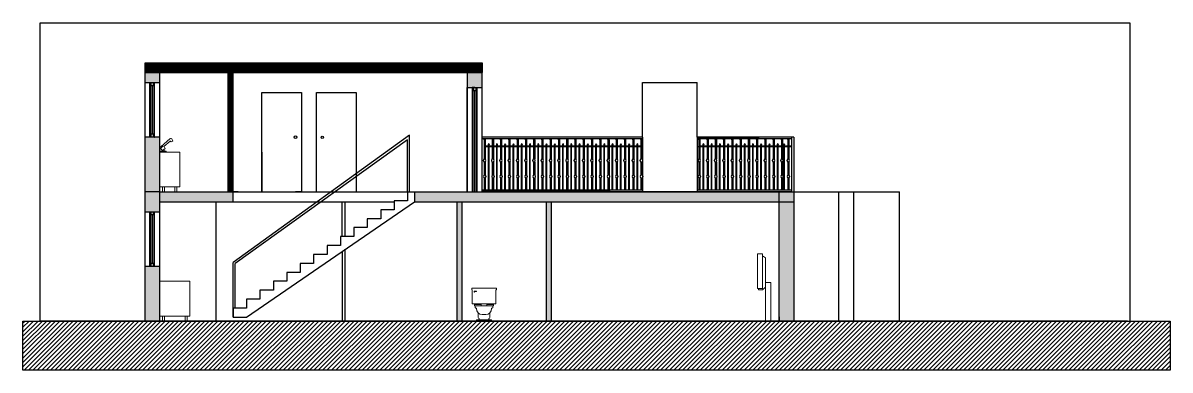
# Model space of a CAD drawing. Header units: inches. Extents: x 15 to 22798, y 21 to 21519.
# Drawn here: x 20488 to 22798, y 11218 to 11917 of the extents above; entities that cross this region are included whole.
import ezdxf

# ---------------------------------------------------------------- set-up
doc = ezdxf.new("R2010")
doc.units = ezdxf.units.IN
doc.header["$MEASUREMENT"] = 0
doc.layers.add('ARREDAMENTO', color=8, linetype='Continuous', lineweight=13)
doc.layers.add('INFISSI', color=4, linetype='Continuous')
doc.styles.add('ARCH', font='txt')

# ---------------------------------------------------------------- blocks, each defined once
blk = doc.blocks.new('15FTOI06')
for p, q in [((10.5, 28), (-10.5, 28)), ((-10.5, 28), (-10.5, 26.5)), ((-10.5, 26.5), (-10, 26.5)), ((-10, 26.5), (-10, 14.5)), ((-8.5, 25.5), (-8.5, 24.5)), ((-6.5, 25.5), (-8.5, 25.5)), ((-8.5, 24.5), (-8, 24.5)), ((-8, 24.5), (-8, 25)), ((-8, 25), (-6.5, 25)), ((-6.5, 25), (-6.5, 25.5)), ((10, 14.5), (10, 26.5)), ((10, 26.5), (10.5, 26.5)), ((10.5, 26.5), (10.5, 28)), ((-10, 14.5), (10, 14.5)), ((-8, 14), (-8, 13)), ((-2.5, 14), (-8, 14)), ((-8, 13), (8, 13)), ((-7.5, 13), (-7.5, 11.5)), ((-6.5, 11), (-7, 11)), ((-6.5, 10.5), (-6.5, 11)), ((-2.5, 14), (-2.5, 13)), ((8, 14), (2.5, 14)), ((2.5, 14), (2.5, 13)), ((6.5, 10.5), (6.5, 11)), ((7, 11), (6.5, 11)), ((7.5, 11.5), (7.5, 13)), ((8, 13), (8, 14)), ((-6.5, 0), (-6.5, 1)), ((-6.5, 1), (6.5, 1)), ((-5, 6.93), (-5, 3)), ((-4, 2), (-4, 1)), ((1.5, 5.5), (-1.5, 5.5)), ((4, 2), (4, 1)), ((5, 3), (5, 6.93)), ((6.5, 1), (6.5, 0))]:
    blk.add_line(p, q)
for centre, radius, start, end in [((-7, 11.5), 0.5, 180, 270), ((-1.5, 10.5), 5, 180, 270), ((1.5, 10.5), 5, 270, 0), ((7, 11.5), 0.5, 270, 0), ((-4, 3), 1, 180, 270), ((4, 3), 1, 270, 0)]:
    blk.add_arc(centre, radius, start, end)
at = {"style": 'ARCH', "flags": 3}
blk.add_attdef('ITEM', (-10.5, -9), '', height=6, dxfattribs=at)
blk = doc.blocks.new('7-rob-elev')
for p, q in [((19.9, 26.9), (2.3, 11.4)), ((24.7, 25.6), (26, 21.8)), ((0, 8), (0, 2)), ((0, 2), (0, 0)), ((8.4, 2), (0, 2)), ((0, 0), (12.5, 0)), ((1, 7.1), (5.7, 12.3)), ((1, 10.3), (2.3, 11.4)), ((1, 7.1), (4.9, 3.1)), ((4.9, 3.1), (10.6, 7.4)), ((5.7, 12.3), (8.3, 11.1)), ((8, 11.2), (20.4, 22)), ((8.3, 11.1), (10.2, 8.7)), ((8.4, 2), (8.3, 5.7)), ((8.4, 2), (12.5, 2)), ((10.2, 8.7), (10.6, 7.4)), ((12.5, 2), (12.5, 0)), ((22, 21.6), (22.5, 20.5)), ((22.5, 20.5), (26, 21.8))]:
    blk.add_line(p, q)
for centre, radius, start, end in [((21.9, 24.6), 3, 19.115, 131.3547), ((3, 8), 3, 131.4831, 180), ((21.1, 21.3), 1, 21.5008, 131.0519)]:
    blk.add_arc(centre, radius, start, end)
blk = doc.blocks.new('scale')
for p, q in [((20333.1, 8697.5), (19978.1, 8441.5)), ((20329.1, 8688.5), (19982.1, 8439.4)), ((20329.1, 8583.5), (20329.1, 8688.5)), ((20333.1, 8583.5), (20333.1, 8697.5)), ((20329.1, 8583.5), (20329.1, 8565.5)), ((20343.1, 8583.5), (20343.1, 8563.5)), ((20005.1, 8331.5), (20343.1, 8563.5)), ((20302.1, 8547.5), (20275.1, 8547.5)), ((20275.1, 8547.5), (20275.1, 8529.5)), ((20329.1, 8565.5), (20302.1, 8565.5)), ((20302.1, 8565.5), (20302.1, 8547.5)), ((20275.1, 8529.5), (20248.1, 8529.5)), ((20248.1, 8529.5), (20248.1, 8511.5)), ((20248.1, 8511.5), (20221.1, 8511.5)), ((20221.1, 8511.5), (20221.1, 8493.5)), ((20221.1, 8493.5), (20194.1, 8493.5)), ((20194.1, 8493.5), (20194.1, 8475.5)), ((20167.1, 8457.5), (20140.1, 8457.5)), ((20140.1, 8457.5), (20140.1, 8439.5)), ((20194.1, 8475.5), (20167.1, 8475.5)), ((20167.1, 8475.5), (20167.1, 8457.5)), ((19978.1, 8331.5), (19978.1, 8441.5)), ((19982.1, 8349.5), (19982.1, 8439.4)), ((20140.1, 8439.5), (20113.1, 8439.5)), ((20113.1, 8439.5), (20113.1, 8421.5)), ((20113.1, 8421.5), (20086.1, 8421.5)), ((20086.1, 8421.5), (20086.1, 8403.5)), ((20059.1, 8385.5), (20032.1, 8385.5)), ((20032.1, 8385.5), (20032.1, 8367.5)), ((20086.1, 8403.5), (20059.1, 8403.5)), ((20059.1, 8403.5), (20059.1, 8385.5)), ((20032.1, 8367.5), (20005.1, 8367.5)), ((20005.1, 8367.5), (20005.1, 8349.5)), ((20005.1, 8349.5), (19978.1, 8349.5)), ((19978.1, 8349.5), (19978.1, 8331.5)), ((19978.1, 8331.5), (20005.1, 8331.5))]:
    blk.add_line(p, q)

msp = doc.modelspace()

# ---------------------------------------------------------------- hatches: boundary and pattern name
h = msp.add_hatch()
h.set_pattern_fill('ANSI31', color=0)
h.set_pattern_definition([(45, (916.90995, 2993.4354), (-0.08838834765, 0.08838834765), [])])
h.paths.add_polyline_path([(21413, 11836.9), (20734.2, 11836.9), (20734.2, 11816.9), (21413, 11816.9)])
h.paths.add_polyline_path([(20911.7, 11816.9), (20901.7, 11816.9), (20901.7, 11576.9), (20911.7, 11576.9)])
h = msp.add_hatch(color=0)
h.dxf.hatch_style = 1
h.paths.add_polyline_path([(21413, 11816.9), (21383, 11816.9), (21383, 11786.9), (21413, 11786.9)])
h.paths.add_polyline_path([(20764.2, 11686.9), (20734.2, 11686.9), (20734.2, 11576.9), (20764.2, 11576.9), (20764.2, 11586.9)])
h.paths.add_polyline_path([(20764.2, 11816.9), (20734.2, 11816.9), (20734.2, 11796.9), (20764.2, 11796.9)])
h.paths.add_polyline_path([(20764.2, 11576.9), (20734.2, 11576.9), (20734.2, 11536.9), (20764.2, 11536.9)])
h.paths.add_polyline_path([(20764.2, 11426.9), (20734.2, 11426.9), (20734.2, 11316.9), (20764.2, 11316.9)])
h = msp.add_hatch(color=0)
h.dxf.hatch_style = 1
h.paths.add_polyline_path([(20911.7, 11576.9), (20901.7, 11576.9), (20895, 11576.9), (20764.2, 11576.9), (20764.2, 11556.9), (20911.7, 11556.9)])
h.paths.add_polyline_path([(22010.8, 11576.9), (21276.7, 11576.9), (21276.7, 11556.9), (22010.8, 11556.9)])
h.paths.add_polyline_path([(21372.5, 11556.9), (21362.6, 11556.9), (21362.6, 11316.9), (21372.5, 11316.9)])
h.paths.add_polyline_path([(21552.7, 11556.9), (21542.8, 11556.9), (21542.8, 11316.9), (21552.7, 11316.9)])
h.paths.add_polyline_path([(22040.8, 11576.9), (22010.8, 11576.9), (22010.8, 11556.9), (22040.8, 11556.9)])
h.paths.add_polyline_path([(22040.8, 11556.9), (22010.8, 11556.9), (22010.8, 11316.9), (22040.8, 11316.9)])
h = msp.add_hatch()
h.set_pattern_fill('ANSI31', color=0, scale=50)
h.set_pattern_definition([(45, (916.91, 2993.4354), (-4.4194174, 4.4194174), [])])
h.paths.add_polyline_path([(22798.2, 11316.9), (20488.4, 11316.9), (20488.4, 11218.2), (22798.2, 11218.2)])

# ---------------------------------------------------------------- linework, layer by layer
for p, q in [((20523.3, 11316.9), (20523.3, 11916.9)), ((20523.3, 11916.9), (22717.4, 11916.9)), ((22717.4, 11916.9), (22717.4, 11316.9)), ((20734.2, 11816.9), (20734.2, 11836.9)), ((20734.2, 11836.9), (21413, 11836.9)), ((21413, 11836.9), (21413, 11816.9)), ((20734.2, 11316.9), (20734.2, 11816.9)), ((20734.2, 11576.9), (20734.2, 11816.9)), ((20734.2, 11816.9), (21413, 11816.9)), ((20764.2, 11316.9), (20764.2, 11816.9)), ((20901.7, 11576.9), (20901.7, 11816.9)), ((20911.7, 11576.9), (20911.7, 11816.9)), ((21383, 11816.9), (21383, 11576.9)), ((21413, 11577.1), (21413, 11816.9)), ((20734.2, 11686.9), (20734.2, 11796.9)), ((20734.2, 11796.9), (20764.2, 11796.9)), ((21383, 11576.9), (21383, 11786.9)), ((21383, 11786.9), (21413, 11786.9)), ((21398, 11786.9), (21393, 11786.9)), ((21736, 11687.1), (21736, 11797.1)), ((21736, 11797.1), (21845.8, 11797.1)), ((21845.8, 11687.1), (21845.8, 11797.1)), ((20764.2, 11686.9), (20734.2, 11686.9)), ((20764.2, 11576.9), (20764.2, 11686.9)), ((21413, 11577.1), (21413, 11687.1)), ((21736, 11687.1), (21413, 11687.1)), ((21736.3, 11683.5), (21413, 11683.5)), ((21416.9, 11681.7), (21416.9, 11643.1)), ((21419.1, 11681.7), (21419.1, 11643.1)), ((21433.5, 11669), (21419.1, 11669)), ((21433.5, 11667.2), (21419.1, 11667.2)), ((21425.7, 11670.1), (21425.7, 11670.9)), ((21425.7, 11580.3), (21425.7, 11667.2)), ((21426.9, 11670.1), (21426.9, 11670.9)), ((21426.9, 11580.3), (21426.9, 11667.2)), ((21433.5, 11681.7), (21433.5, 11643.1)), ((21435.7, 11681.7), (21435.7, 11643.1)), ((21450.2, 11669), (21435.7, 11669)), ((21450.2, 11667.2), (21435.7, 11667.2)), ((21442.3, 11670.1), (21442.3, 11670.9)), ((21442.3, 11580.3), (21442.3, 11667.2)), ((21443.5, 11670.1), (21443.5, 11670.9)), ((21443.5, 11580.3), (21443.5, 11667.2)), ((21450.2, 11681.7), (21450.2, 11643.1)), ((21452.3, 11681.7), (21452.3, 11643.1)), ((21466.8, 11669), (21452.3, 11669)), ((21466.8, 11667.2), (21452.3, 11667.2)), ((21459, 11670.1), (21459, 11670.9)), ((21459, 11580.3), (21459, 11667.2)), ((21460.1, 11670.1), (21460.1, 11670.9)), ((21460.1, 11580.3), (21460.1, 11667.2)), ((21466.8, 11681.7), (21466.8, 11643.1)), ((21468.9, 11681.7), (21468.9, 11643.1)), ((21483.4, 11669), (21468.9, 11669)), ((21483.4, 11667.2), (21468.9, 11667.2)), ((21475.6, 11670.1), (21475.6, 11670.9)), ((21475.6, 11580.3), (21475.6, 11667.2)), ((21476.8, 11670.1), (21476.8, 11670.9)), ((21476.8, 11580.3), (21476.8, 11667.2)), ((21483.4, 11681.7), (21483.4, 11643.1)), ((21485.6, 11681.7), (21485.6, 11643.1)), ((21500, 11669), (21485.6, 11669)), ((21500, 11667.2), (21485.6, 11667.2)), ((21492.2, 11670.1), (21492.2, 11670.9)), ((21492.2, 11580.3), (21492.2, 11667.2)), ((21493.4, 11670.1), (21493.4, 11670.9)), ((21493.4, 11580.3), (21493.4, 11667.2)), ((21500, 11681.7), (21500, 11643.1)), ((21502.2, 11681.7), (21502.2, 11643.1)), ((21516.7, 11669), (21502.2, 11669)), ((21516.7, 11667.2), (21502.2, 11667.2)), ((21508.8, 11670.1), (21508.8, 11670.9)), ((21508.8, 11580.3), (21508.8, 11667.2)), ((21510, 11670.1), (21510, 11670.9)), ((21510, 11580.3), (21510, 11667.2)), ((21516.7, 11681.7), (21516.7, 11643.1)), ((21518.8, 11681.7), (21518.8, 11643.1)), ((21533.3, 11669), (21518.8, 11669)), ((21533.3, 11667.2), (21518.8, 11667.2)), ((21525.5, 11670.1), (21525.5, 11670.9)), ((21525.5, 11580.3), (21525.5, 11667.2)), ((21526.6, 11670.1), (21526.6, 11670.9)), ((21526.6, 11580.3), (21526.6, 11667.2)), ((21533.3, 11681.7), (21533.3, 11643.1)), ((21535.4, 11681.7), (21535.4, 11643.1)), ((21549.9, 11669), (21535.4, 11669)), ((21549.9, 11667.2), (21535.4, 11667.2)), ((21542.1, 11670.1), (21542.1, 11670.9)), ((21542.1, 11580.3), (21542.1, 11667.2)), ((21543.3, 11670.1), (21543.3, 11670.9)), ((21543.3, 11580.3), (21543.3, 11667.2)), ((21549.9, 11681.7), (21549.9, 11643.1)), ((21552.1, 11681.7), (21552.1, 11643.1)), ((21566.5, 11669), (21552.1, 11669)), ((21566.5, 11667.2), (21552.1, 11667.2)), ((21558.7, 11670.1), (21558.7, 11670.9)), ((21558.7, 11580.3), (21558.7, 11667.2)), ((21559.9, 11670.1), (21559.9, 11670.9)), ((21559.9, 11580.3), (21559.9, 11667.2)), ((21566.5, 11681.7), (21566.5, 11643.1)), ((21568.7, 11681.7), (21568.7, 11643.1)), ((21583.2, 11669), (21568.7, 11669)), ((21583.2, 11667.2), (21568.7, 11667.2)), ((21575.3, 11670.1), (21575.3, 11670.9)), ((21575.3, 11580.3), (21575.3, 11667.2)), ((21576.5, 11670.1), (21576.5, 11670.9)), ((21576.5, 11580.3), (21576.5, 11667.2)), ((21583.2, 11681.7), (21583.2, 11643.1)), ((21585.3, 11681.7), (21585.3, 11643.1)), ((21599.8, 11669), (21585.3, 11669)), ((21599.8, 11667.2), (21585.3, 11667.2)), ((21592, 11670.1), (21592, 11670.9)), ((21592, 11580.3), (21592, 11667.2)), ((21593.2, 11670.1), (21593.2, 11670.9)), ((21593.2, 11580.3), (21593.2, 11667.2)), ((21599.8, 11681.7), (21599.8, 11643.1)), ((21602, 11681.7), (21602, 11643.1)), ((21616.4, 11669), (21602, 11669)), ((21616.4, 11667.2), (21602, 11667.2)), ((21608.6, 11670.1), (21608.6, 11670.9)), ((21608.6, 11580.3), (21608.6, 11667.2)), ((21609.8, 11670.1), (21609.8, 11670.9)), ((21609.8, 11580.3), (21609.8, 11667.2)), ((21616.4, 11681.7), (21616.4, 11643.1)), ((21618.6, 11681.7), (21618.6, 11643.1)), ((21633.1, 11669), (21618.6, 11669)), ((21633.1, 11667.2), (21618.6, 11667.2)), ((21625.2, 11670.1), (21625.2, 11670.9)), ((21625.2, 11580.3), (21625.2, 11667.2)), ((21626.4, 11670.1), (21626.4, 11670.9)), ((21626.4, 11580.3), (21626.4, 11667.2)), ((21633.1, 11681.7), (21633.1, 11643.1)), ((21633.1, 11681.7), (21633.1, 11643.1)), ((21635.2, 11681.7), (21635.2, 11643.1)), ((21635.2, 11681.7), (21635.2, 11643.1)), ((21649.7, 11669), (21635.2, 11669)), ((21649.7, 11667.2), (21635.2, 11667.2)), ((21641.9, 11670.1), (21641.9, 11670.9)), ((21641.9, 11580.3), (21641.9, 11667.2)), ((21643, 11670.1), (21643, 11670.9)), ((21643, 11580.3), (21643, 11667.2)), ((21649.7, 11681.7), (21649.7, 11643.1)), ((21651.8, 11681.7), (21651.8, 11643.1)), ((21666.3, 11669), (21651.8, 11669)), ((21666.3, 11667.2), (21651.8, 11667.2)), ((21658.5, 11670.1), (21658.5, 11670.9)), ((21658.5, 11580.3), (21658.5, 11667.2)), ((21659.7, 11670.1), (21659.7, 11670.9)), ((21659.7, 11580.3), (21659.7, 11667.2)), ((21666.3, 11681.7), (21666.3, 11643.1)), ((21668.5, 11681.7), (21668.5, 11643.1)), ((21682.9, 11669), (21668.5, 11669)), ((21682.9, 11667.2), (21668.5, 11667.2)), ((21675.1, 11670.1), (21675.1, 11670.9)), ((21675.1, 11580.3), (21675.1, 11667.2)), ((21676.3, 11670.1), (21676.3, 11670.9)), ((21676.3, 11580.3), (21676.3, 11667.2)), ((21682.9, 11681.7), (21682.9, 11643.1)), ((21685.1, 11681.7), (21685.1, 11643.1)), ((21699.6, 11669), (21685.1, 11669)), ((21699.6, 11667.2), (21685.1, 11667.2)), ((21691.7, 11670.1), (21691.7, 11670.9)), ((21691.7, 11580.3), (21691.7, 11667.2)), ((21692.9, 11670.1), (21692.9, 11670.9)), ((21692.9, 11580.3), (21692.9, 11667.2)), ((21699.6, 11681.7), (21699.6, 11643.1)), ((21701.7, 11681.7), (21701.7, 11643.1)), ((21716.2, 11669), (21701.7, 11669)), ((21716.2, 11667.2), (21701.7, 11667.2)), ((21708.4, 11670.1), (21708.4, 11670.9)), ((21708.4, 11580.3), (21708.4, 11667.2)), ((21709.6, 11670.1), (21709.6, 11670.9)), ((21709.6, 11580.3), (21709.6, 11667.2)), ((21716.2, 11681.7), (21716.2, 11643.1)), ((21718.4, 11681.7), (21718.4, 11643.1)), ((21732.8, 11669), (21718.4, 11669)), ((21732.8, 11667.2), (21718.4, 11667.2)), ((21725, 11670.1), (21725, 11670.9)), ((21725, 11580.3), (21725, 11667.2)), ((21726.2, 11670.1), (21726.2, 11670.9)), ((21726.2, 11580.3), (21726.2, 11667.2)), ((21732.8, 11681.7), (21732.8, 11643.1)), ((21735, 11681.7), (21735, 11643.1)), ((21736, 11669), (21735, 11669)), ((21736, 11667.2), (21735, 11667.2)), ((21736, 11687.1), (21736, 11576.9)), ((21845.8, 11687.1), (21845.8, 11576.9)), ((22035.7, 11687.1), (21845.8, 11687.1)), ((21845.8, 11687.1), (21970.8, 11687.1)), ((22035.7, 11683.5), (21845.8, 11683.5)), ((21849.2, 11667.2), (21845.8, 11667.2)), ((21849.2, 11681.7), (21849.2, 11643.1)), ((21851.4, 11681.7), (21851.4, 11643.1)), ((21865.9, 11669), (21851.4, 11669)), ((21865.9, 11667.2), (21851.4, 11667.2)), ((21858, 11670.1), (21858, 11670.9)), ((21858, 11580.3), (21858, 11667.2)), ((21859.2, 11670.1), (21859.2, 11670.9)), ((21859.2, 11580.3), (21859.2, 11667.2)), ((21865.9, 11681.7), (21865.9, 11643.1)), ((21868, 11681.7), (21868, 11643.1)), ((21882.5, 11669), (21868, 11669)), ((21882.5, 11667.2), (21868, 11667.2)), ((21874.7, 11670.1), (21874.7, 11670.9)), ((21874.7, 11580.3), (21874.7, 11667.2)), ((21875.8, 11670.1), (21875.8, 11670.9)), ((21875.8, 11580.3), (21875.8, 11667.2)), ((21882.5, 11681.7), (21882.5, 11643.1)), ((21882.5, 11681.7), (21882.5, 11643.1)), ((21884.6, 11681.7), (21884.6, 11643.1)), ((21884.6, 11681.7), (21884.6, 11643.1)), ((21899.1, 11669), (21884.6, 11669)), ((21899.1, 11667.2), (21884.6, 11667.2)), ((21891.3, 11670.1), (21891.3, 11670.9)), ((21891.3, 11580.3), (21891.3, 11667.2)), ((21892.5, 11670.1), (21892.5, 11670.9)), ((21892.5, 11580.3), (21892.5, 11667.2)), ((21899.1, 11681.7), (21899.1, 11643.1)), ((21901.3, 11681.7), (21901.3, 11643.1)), ((21915.7, 11669), (21901.3, 11669)), ((21915.7, 11667.2), (21901.3, 11667.2)), ((21907.9, 11670.1), (21907.9, 11670.9)), ((21907.9, 11580.3), (21907.9, 11667.2)), ((21909.1, 11670.1), (21909.1, 11670.9)), ((21909.1, 11580.3), (21909.1, 11667.2)), ((21915.7, 11681.7), (21915.7, 11643.1)), ((21917.9, 11681.7), (21917.9, 11643.1)), ((21932.4, 11669), (21917.9, 11669)), ((21932.4, 11667.2), (21917.9, 11667.2)), ((21924.5, 11670.1), (21924.5, 11670.9)), ((21924.5, 11580.3), (21924.5, 11667.2)), ((21925.7, 11670.1), (21925.7, 11670.9)), ((21925.7, 11580.3), (21925.7, 11667.2)), ((21932.4, 11681.7), (21932.4, 11643.1)), ((21934.5, 11681.7), (21934.5, 11643.1)), ((21949, 11669), (21934.5, 11669)), ((21949, 11667.2), (21934.5, 11667.2)), ((21941.2, 11670.1), (21941.2, 11670.9)), ((21941.2, 11580.3), (21941.2, 11667.2)), ((21942.4, 11670.1), (21942.4, 11670.9)), ((21942.4, 11580.3), (21942.4, 11667.2)), ((21949, 11681.7), (21949, 11643.1)), ((21949, 11681.7), (21949, 11643.1)), ((21951.2, 11681.7), (21951.2, 11643.1)), ((21951.2, 11681.7), (21951.2, 11643.1)), ((21965.6, 11669), (21951.2, 11669)), ((21965.6, 11669), (21951.2, 11669)), ((21965.6, 11667.2), (21951.2, 11667.2)), ((21965.6, 11667.2), (21951.2, 11667.2)), ((21957.8, 11670.1), (21957.8, 11670.9)), ((21957.8, 11670.1), (21957.8, 11670.9)), ((21957.8, 11580.3), (21957.8, 11667.2)), ((21957.8, 11580.3), (21957.8, 11667.2)), ((21959, 11670.1), (21959, 11670.9)), ((21959, 11670.1), (21959, 11670.9)), ((21959, 11580.3), (21959, 11667.2)), ((21959, 11580.3), (21959, 11667.2)), ((21965.6, 11681.7), (21965.6, 11643.1)), ((21965.6, 11681.7), (21965.6, 11643.1)), ((21967.8, 11681.7), (21967.8, 11643.1)), ((21967.8, 11681.7), (21967.8, 11643.1)), ((21970.8, 11669), (21967.8, 11669)), ((21982.3, 11669), (21967.8, 11669)), ((21970.8, 11667.2), (21967.8, 11667.2)), ((21982.3, 11667.2), (21967.8, 11667.2)), ((21974.4, 11670.1), (21974.4, 11670.9)), ((21974.4, 11580.3), (21974.4, 11667.2)), ((21975.6, 11670.1), (21975.6, 11670.9)), ((21975.6, 11580.3), (21975.6, 11667.2)), ((21982.3, 11681.7), (21982.3, 11643.1)), ((21984.4, 11681.7), (21984.4, 11643.1)), ((21998.9, 11669), (21984.4, 11669)), ((21998.9, 11667.2), (21984.4, 11667.2)), ((21991.1, 11670.1), (21991.1, 11670.9)), ((21991.1, 11580.3), (21991.1, 11667.2)), ((21992.2, 11670.1), (21992.2, 11670.9)), ((21992.2, 11580.3), (21992.2, 11667.2)), ((21998.9, 11681.7), (21998.9, 11643.1)), ((22001, 11681.7), (22001, 11643.1)), ((22015.5, 11669), (22001, 11669)), ((22015.5, 11667.2), (22001, 11667.2)), ((22007.7, 11670.1), (22007.7, 11670.9)), ((22007.7, 11580.3), (22007.7, 11667.2)), ((22008.9, 11670.1), (22008.9, 11670.9)), ((22008.9, 11580.3), (22008.9, 11667.2)), ((22015.5, 11681.7), (22015.5, 11643.1)), ((22017.7, 11681.7), (22017.7, 11643.1)), ((22028.5, 11669), (22017.7, 11669)), ((22028.5, 11667.2), (22017.7, 11667.2)), ((22020.7, 11670.1), (22020.7, 11670.9)), ((22020.7, 11580.3), (22020.7, 11667.2)), ((22021.9, 11670.1), (22021.9, 11670.9)), ((22021.9, 11580.3), (22021.9, 11667.2)), ((22028.5, 11681.7), (22028.5, 11643.1)), ((22030.7, 11681.7), (22030.7, 11643.1)), ((22035.7, 11669), (22030.7, 11669)), ((22035.7, 11667.2), (22030.7, 11667.2)), ((22040.8, 11687.1), (22035.7, 11687.1)), ((22035.7, 11687.1), (22035.7, 11576.9)), ((22040.8, 11687.1), (22040.8, 11576.9)), ((21415.6, 11639.9), (21416.9, 11643.1)), ((21420.4, 11639.9), (21419.1, 11643.1)), ((21432.2, 11639.9), (21433.5, 11643.1)), ((21437, 11639.9), (21435.7, 11643.1)), ((21448.8, 11639.9), (21450.2, 11643.1)), ((21453.6, 11639.9), (21452.3, 11643.1)), ((21465.5, 11639.9), (21466.8, 11643.1)), ((21470.2, 11639.9), (21468.9, 11643.1)), ((21482.1, 11639.9), (21483.4, 11643.1)), ((21486.9, 11639.9), (21485.6, 11643.1)), ((21498.7, 11639.9), (21500, 11643.1)), ((21503.5, 11639.9), (21502.2, 11643.1)), ((21515.4, 11639.9), (21516.7, 11643.1)), ((21520.1, 11639.9), (21518.8, 11643.1)), ((21532, 11639.9), (21533.3, 11643.1)), ((21536.8, 11639.9), (21535.4, 11643.1)), ((21548.6, 11639.9), (21549.9, 11643.1)), ((21553.4, 11639.9), (21552.1, 11643.1)), ((21565.2, 11639.9), (21566.5, 11643.1)), ((21570, 11639.9), (21568.7, 11643.1)), ((21581.9, 11639.9), (21583.2, 11643.1)), ((21586.6, 11639.9), (21585.3, 11643.1)), ((21598.5, 11639.9), (21599.8, 11643.1)), ((21603.3, 11639.9), (21602, 11643.1)), ((21615.1, 11639.9), (21616.4, 11643.1)), ((21619.9, 11639.9), (21618.6, 11643.1)), ((21631.8, 11639.9), (21633.1, 11643.1)), ((21631.8, 11639.9), (21633.1, 11643.1)), ((21636.5, 11639.9), (21635.2, 11643.1)), ((21636.5, 11639.9), (21635.2, 11643.1)), ((21648.4, 11639.9), (21649.7, 11643.1)), ((21653.1, 11639.9), (21651.8, 11643.1)), ((21665, 11639.9), (21666.3, 11643.1)), ((21669.8, 11639.9), (21668.5, 11643.1)), ((21681.6, 11639.9), (21682.9, 11643.1)), ((21686.4, 11639.9), (21685.1, 11643.1)), ((21698.3, 11639.9), (21699.6, 11643.1)), ((21703, 11639.9), (21701.7, 11643.1)), ((21714.9, 11639.9), (21716.2, 11643.1)), ((21719.7, 11639.9), (21718.4, 11643.1)), ((21731.5, 11639.9), (21732.8, 11643.1)), ((21736.3, 11639.9), (21735, 11643.1)), ((21847.9, 11639.9), (21849.2, 11643.1)), ((21852.7, 11639.9), (21851.4, 11643.1)), ((21864.6, 11639.9), (21865.9, 11643.1)), ((21869.3, 11639.9), (21868, 11643.1)), ((21881.2, 11639.9), (21882.5, 11643.1)), ((21881.2, 11639.9), (21882.5, 11643.1)), ((21885.9, 11639.9), (21884.6, 11643.1)), ((21885.9, 11639.9), (21884.6, 11643.1)), ((21897.8, 11639.9), (21899.1, 11643.1)), ((21902.6, 11639.9), (21901.3, 11643.1)), ((21914.4, 11639.9), (21915.7, 11643.1)), ((21919.2, 11639.9), (21917.9, 11643.1)), ((21931.1, 11639.9), (21932.4, 11643.1)), ((21935.8, 11639.9), (21934.5, 11643.1)), ((21947.7, 11639.9), (21949, 11643.1)), ((21947.7, 11639.9), (21949, 11643.1)), ((21952.5, 11639.9), (21951.2, 11643.1)), ((21952.5, 11639.9), (21951.2, 11643.1)), ((21964.3, 11639.9), (21965.6, 11643.1)), ((21964.3, 11639.9), (21965.6, 11643.1)), ((21969.1, 11639.9), (21967.8, 11643.1)), ((21969.1, 11639.9), (21967.8, 11643.1)), ((21981, 11639.9), (21982.3, 11643.1)), ((21985.7, 11639.9), (21984.4, 11643.1)), ((21997.6, 11639.9), (21998.9, 11643.1)), ((22002.3, 11639.9), (22001, 11643.1)), ((22014.2, 11639.9), (22015.5, 11643.1)), ((22019, 11639.9), (22017.7, 11643.1)), ((22027.2, 11639.9), (22028.5, 11643.1)), ((22032, 11639.9), (22030.7, 11643.1)), ((21416.9, 11636.4), (21415.6, 11639.9)), ((21416.9, 11636.4), (21416.9, 11611)), ((21419.1, 11636.4), (21420.4, 11639.9)), ((21419.1, 11636.4), (21419.1, 11611)), ((21433.5, 11636.4), (21432.2, 11639.9)), ((21433.5, 11636.4), (21433.5, 11611)), ((21435.7, 11636.4), (21437, 11639.9)), ((21435.7, 11636.4), (21435.7, 11611)), ((21450.2, 11636.4), (21448.8, 11639.9)), ((21450.2, 11636.4), (21450.2, 11611)), ((21452.3, 11636.4), (21453.6, 11639.9)), ((21452.3, 11636.4), (21452.3, 11611)), ((21466.8, 11636.4), (21465.5, 11639.9)), ((21466.8, 11636.4), (21466.8, 11611)), ((21468.9, 11636.4), (21470.2, 11639.9)), ((21468.9, 11636.4), (21468.9, 11611)), ((21483.4, 11636.4), (21482.1, 11639.9)), ((21483.4, 11636.4), (21483.4, 11611)), ((21485.6, 11636.4), (21486.9, 11639.9)), ((21485.6, 11636.4), (21485.6, 11611)), ((21500, 11636.4), (21498.7, 11639.9)), ((21500, 11636.4), (21500, 11611)), ((21502.2, 11636.4), (21503.5, 11639.9)), ((21502.2, 11636.4), (21502.2, 11611)), ((21516.7, 11636.4), (21515.4, 11639.9)), ((21516.7, 11636.4), (21516.7, 11611)), ((21518.8, 11636.4), (21520.1, 11639.9)), ((21518.8, 11636.4), (21518.8, 11611)), ((21533.3, 11636.4), (21532, 11639.9)), ((21533.3, 11636.4), (21533.3, 11611)), ((21535.4, 11636.4), (21536.8, 11639.9)), ((21535.4, 11636.4), (21535.4, 11611)), ((21549.9, 11636.4), (21548.6, 11639.9)), ((21549.9, 11636.4), (21549.9, 11611)), ((21552.1, 11636.4), (21553.4, 11639.9)), ((21552.1, 11636.4), (21552.1, 11611)), ((21566.5, 11636.4), (21565.2, 11639.9)), ((21566.5, 11636.4), (21566.5, 11611)), ((21568.7, 11636.4), (21570, 11639.9)), ((21568.7, 11636.4), (21568.7, 11611)), ((21583.2, 11636.4), (21581.9, 11639.9)), ((21583.2, 11636.4), (21583.2, 11611)), ((21585.3, 11636.4), (21586.6, 11639.9)), ((21585.3, 11636.4), (21585.3, 11611)), ((21599.8, 11636.4), (21598.5, 11639.9)), ((21599.8, 11636.4), (21599.8, 11611)), ((21602, 11636.4), (21603.3, 11639.9)), ((21602, 11636.4), (21602, 11611)), ((21616.4, 11636.4), (21615.1, 11639.9)), ((21616.4, 11636.4), (21616.4, 11611)), ((21618.6, 11636.4), (21619.9, 11639.9)), ((21618.6, 11636.4), (21618.6, 11611)), ((21633.1, 11636.4), (21631.8, 11639.9)), ((21633.1, 11636.4), (21631.8, 11639.9)), ((21633.1, 11636.4), (21633.1, 11611)), ((21633.1, 11636.4), (21633.1, 11611)), ((21635.2, 11636.4), (21636.5, 11639.9)), ((21635.2, 11636.4), (21636.5, 11639.9)), ((21635.2, 11636.4), (21635.2, 11611)), ((21635.2, 11636.4), (21635.2, 11611)), ((21649.7, 11636.4), (21648.4, 11639.9)), ((21649.7, 11636.4), (21649.7, 11611)), ((21651.8, 11636.4), (21653.1, 11639.9)), ((21651.8, 11636.4), (21651.8, 11611)), ((21666.3, 11636.4), (21665, 11639.9)), ((21666.3, 11636.4), (21666.3, 11611)), ((21668.5, 11636.4), (21669.8, 11639.9)), ((21668.5, 11636.4), (21668.5, 11611)), ((21682.9, 11636.4), (21681.6, 11639.9)), ((21682.9, 11636.4), (21682.9, 11611)), ((21685.1, 11636.4), (21686.4, 11639.9)), ((21685.1, 11636.4), (21685.1, 11611)), ((21699.6, 11636.4), (21698.3, 11639.9)), ((21699.6, 11636.4), (21699.6, 11611)), ((21701.7, 11636.4), (21703, 11639.9)), ((21701.7, 11636.4), (21701.7, 11611)), ((21716.2, 11636.4), (21714.9, 11639.9)), ((21716.2, 11636.4), (21716.2, 11611)), ((21718.4, 11636.4), (21719.7, 11639.9)), ((21718.4, 11636.4), (21718.4, 11611)), ((21732.8, 11636.4), (21731.5, 11639.9)), ((21732.8, 11636.4), (21732.8, 11611)), ((21735, 11636.4), (21736.3, 11639.9)), ((21735, 11636.4), (21735, 11611)), ((21849.2, 11636.4), (21847.9, 11639.9)), ((21849.2, 11636.4), (21849.2, 11611)), ((21851.4, 11636.4), (21852.7, 11639.9)), ((21851.4, 11636.4), (21851.4, 11611)), ((21865.9, 11636.4), (21864.6, 11639.9)), ((21865.9, 11636.4), (21865.9, 11611)), ((21868, 11636.4), (21869.3, 11639.9)), ((21868, 11636.4), (21868, 11611)), ((21882.5, 11636.4), (21881.2, 11639.9)), ((21882.5, 11636.4), (21881.2, 11639.9)), ((21882.5, 11636.4), (21882.5, 11611)), ((21882.5, 11636.4), (21882.5, 11611)), ((21884.6, 11636.4), (21885.9, 11639.9)), ((21884.6, 11636.4), (21885.9, 11639.9)), ((21884.6, 11636.4), (21884.6, 11611)), ((21884.6, 11636.4), (21884.6, 11611)), ((21899.1, 11636.4), (21897.8, 11639.9)), ((21899.1, 11636.4), (21899.1, 11611)), ((21901.3, 11636.4), (21902.6, 11639.9)), ((21901.3, 11636.4), (21901.3, 11611)), ((21915.7, 11636.4), (21914.4, 11639.9)), ((21915.7, 11636.4), (21915.7, 11611)), ((21917.9, 11636.4), (21919.2, 11639.9)), ((21917.9, 11636.4), (21917.9, 11611)), ((21932.4, 11636.4), (21931.1, 11639.9)), ((21932.4, 11636.4), (21932.4, 11611)), ((21934.5, 11636.4), (21935.8, 11639.9)), ((21934.5, 11636.4), (21934.5, 11611)), ((21949, 11636.4), (21947.7, 11639.9)), ((21949, 11636.4), (21947.7, 11639.9)), ((21949, 11636.4), (21949, 11611)), ((21949, 11636.4), (21949, 11611)), ((21951.2, 11636.4), (21952.5, 11639.9)), ((21951.2, 11636.4), (21952.5, 11639.9)), ((21951.2, 11636.4), (21951.2, 11611)), ((21951.2, 11636.4), (21951.2, 11611)), ((21965.6, 11636.4), (21964.3, 11639.9)), ((21965.6, 11636.4), (21964.3, 11639.9)), ((21965.6, 11636.4), (21965.6, 11611)), ((21965.6, 11636.4), (21965.6, 11611)), ((21967.8, 11636.4), (21969.1, 11639.9)), ((21967.8, 11636.4), (21969.1, 11639.9)), ((21967.8, 11636.4), (21967.8, 11611)), ((21967.8, 11636.4), (21967.8, 11611)), ((21982.3, 11636.4), (21981, 11639.9)), ((21982.3, 11636.4), (21982.3, 11611)), ((21984.4, 11636.4), (21985.7, 11639.9)), ((21984.4, 11636.4), (21984.4, 11611)), ((21998.9, 11636.4), (21997.6, 11639.9)), ((21998.9, 11636.4), (21998.9, 11611)), ((22001, 11636.4), (22002.3, 11639.9)), ((22001, 11636.4), (22001, 11611)), ((22015.5, 11636.4), (22014.2, 11639.9)), ((22015.5, 11636.4), (22015.5, 11611)), ((22017.7, 11636.4), (22019, 11639.9)), ((22017.7, 11636.4), (22017.7, 11611)), ((22028.5, 11636.4), (22027.2, 11639.9)), ((22028.5, 11636.4), (22028.5, 11611)), ((22030.7, 11636.4), (22032, 11639.9)), ((22030.7, 11636.4), (22030.7, 11611)), ((21416.9, 11611), (21415.6, 11607.5)), ((21415.6, 11607.5), (21416.9, 11604.3)), ((21416.9, 11604.3), (21416.9, 11581.4)), ((21419.1, 11611), (21420.4, 11607.5)), ((21420.4, 11607.5), (21419.1, 11604.3)), ((21419.1, 11604.3), (21419.1, 11581.4)), ((21433.5, 11611), (21432.2, 11607.5)), ((21432.2, 11607.5), (21433.5, 11604.3)), ((21433.5, 11604.3), (21433.5, 11581.4)), ((21435.7, 11611), (21437, 11607.5)), ((21437, 11607.5), (21435.7, 11604.3)), ((21435.7, 11604.3), (21435.7, 11581.4)), ((21450.2, 11611), (21448.8, 11607.5)), ((21448.8, 11607.5), (21450.2, 11604.3)), ((21450.2, 11604.3), (21450.2, 11581.4)), ((21452.3, 11611), (21453.6, 11607.5)), ((21453.6, 11607.5), (21452.3, 11604.3)), ((21452.3, 11604.3), (21452.3, 11581.4)), ((21466.8, 11611), (21465.5, 11607.5)), ((21465.5, 11607.5), (21466.8, 11604.3)), ((21466.8, 11604.3), (21466.8, 11581.4)), ((21468.9, 11611), (21470.2, 11607.5)), ((21470.2, 11607.5), (21468.9, 11604.3)), ((21468.9, 11604.3), (21468.9, 11581.4)), ((21483.4, 11611), (21482.1, 11607.5)), ((21482.1, 11607.5), (21483.4, 11604.3)), ((21483.4, 11604.3), (21483.4, 11581.4)), ((21485.6, 11611), (21486.9, 11607.5)), ((21486.9, 11607.5), (21485.6, 11604.3)), ((21485.6, 11604.3), (21485.6, 11581.4)), ((21500, 11611), (21498.7, 11607.5)), ((21498.7, 11607.5), (21500, 11604.3)), ((21500, 11604.3), (21500, 11581.4)), ((21502.2, 11611), (21503.5, 11607.5)), ((21503.5, 11607.5), (21502.2, 11604.3)), ((21502.2, 11604.3), (21502.2, 11581.4)), ((21516.7, 11611), (21515.4, 11607.5)), ((21515.4, 11607.5), (21516.7, 11604.3)), ((21516.7, 11604.3), (21516.7, 11581.4)), ((21518.8, 11611), (21520.1, 11607.5)), ((21520.1, 11607.5), (21518.8, 11604.3)), ((21518.8, 11604.3), (21518.8, 11581.4)), ((21533.3, 11611), (21532, 11607.5)), ((21532, 11607.5), (21533.3, 11604.3)), ((21533.3, 11604.3), (21533.3, 11581.4)), ((21535.4, 11611), (21536.8, 11607.5)), ((21536.8, 11607.5), (21535.4, 11604.3)), ((21535.4, 11604.3), (21535.4, 11581.4)), ((21549.9, 11611), (21548.6, 11607.5)), ((21548.6, 11607.5), (21549.9, 11604.3)), ((21549.9, 11604.3), (21549.9, 11581.4)), ((21552.1, 11611), (21553.4, 11607.5)), ((21553.4, 11607.5), (21552.1, 11604.3)), ((21552.1, 11604.3), (21552.1, 11581.4)), ((21566.5, 11611), (21565.2, 11607.5)), ((21565.2, 11607.5), (21566.5, 11604.3)), ((21566.5, 11604.3), (21566.5, 11581.4)), ((21568.7, 11611), (21570, 11607.5)), ((21570, 11607.5), (21568.7, 11604.3)), ((21568.7, 11604.3), (21568.7, 11581.4)), ((21583.2, 11611), (21581.9, 11607.5)), ((21581.9, 11607.5), (21583.2, 11604.3)), ((21583.2, 11604.3), (21583.2, 11581.4)), ((21585.3, 11611), (21586.6, 11607.5)), ((21586.6, 11607.5), (21585.3, 11604.3)), ((21585.3, 11604.3), (21585.3, 11581.4)), ((21599.8, 11611), (21598.5, 11607.5)), ((21598.5, 11607.5), (21599.8, 11604.3)), ((21599.8, 11604.3), (21599.8, 11581.4)), ((21602, 11611), (21603.3, 11607.5)), ((21603.3, 11607.5), (21602, 11604.3)), ((21602, 11604.3), (21602, 11581.4)), ((21616.4, 11611), (21615.1, 11607.5)), ((21615.1, 11607.5), (21616.4, 11604.3)), ((21616.4, 11604.3), (21616.4, 11581.4)), ((21618.6, 11611), (21619.9, 11607.5)), ((21619.9, 11607.5), (21618.6, 11604.3)), ((21618.6, 11604.3), (21618.6, 11581.4)), ((21633.1, 11611), (21631.8, 11607.5)), ((21633.1, 11611), (21631.8, 11607.5)), ((21631.8, 11607.5), (21633.1, 11604.3)), ((21631.8, 11607.5), (21633.1, 11604.3)), ((21633.1, 11604.3), (21633.1, 11581.4)), ((21633.1, 11604.3), (21633.1, 11581.4)), ((21635.2, 11611), (21636.5, 11607.5)), ((21635.2, 11611), (21636.5, 11607.5)), ((21636.5, 11607.5), (21635.2, 11604.3)), ((21636.5, 11607.5), (21635.2, 11604.3)), ((21635.2, 11604.3), (21635.2, 11581.4)), ((21635.2, 11604.3), (21635.2, 11581.4)), ((21649.7, 11611), (21648.4, 11607.5)), ((21648.4, 11607.5), (21649.7, 11604.3)), ((21649.7, 11604.3), (21649.7, 11581.4)), ((21651.8, 11611), (21653.1, 11607.5)), ((21653.1, 11607.5), (21651.8, 11604.3)), ((21651.8, 11604.3), (21651.8, 11581.4)), ((21666.3, 11611), (21665, 11607.5)), ((21665, 11607.5), (21666.3, 11604.3)), ((21666.3, 11604.3), (21666.3, 11581.4)), ((21668.5, 11611), (21669.8, 11607.5)), ((21669.8, 11607.5), (21668.5, 11604.3)), ((21668.5, 11604.3), (21668.5, 11581.4)), ((21682.9, 11611), (21681.6, 11607.5)), ((21681.6, 11607.5), (21682.9, 11604.3)), ((21682.9, 11604.3), (21682.9, 11581.4)), ((21685.1, 11611), (21686.4, 11607.5)), ((21686.4, 11607.5), (21685.1, 11604.3)), ((21685.1, 11604.3), (21685.1, 11581.4)), ((21699.6, 11611), (21698.3, 11607.5)), ((21698.3, 11607.5), (21699.6, 11604.3)), ((21699.6, 11604.3), (21699.6, 11581.4)), ((21701.7, 11611), (21703, 11607.5)), ((21703, 11607.5), (21701.7, 11604.3)), ((21701.7, 11604.3), (21701.7, 11581.4)), ((21716.2, 11611), (21714.9, 11607.5)), ((21714.9, 11607.5), (21716.2, 11604.3)), ((21716.2, 11604.3), (21716.2, 11581.4)), ((21718.4, 11611), (21719.7, 11607.5)), ((21719.7, 11607.5), (21718.4, 11604.3)), ((21718.4, 11604.3), (21718.4, 11581.4)), ((21732.8, 11611), (21731.5, 11607.5)), ((21731.5, 11607.5), (21732.8, 11604.3)), ((21732.8, 11604.3), (21732.8, 11581.4)), ((21735, 11611), (21736.3, 11607.5)), ((21736.3, 11607.5), (21735, 11604.3)), ((21735, 11604.3), (21735, 11581.4)), ((21849.2, 11611), (21847.9, 11607.5)), ((21847.9, 11607.5), (21849.2, 11604.3)), ((21849.2, 11604.3), (21849.2, 11581.4)), ((21851.4, 11611), (21852.7, 11607.5)), ((21852.7, 11607.5), (21851.4, 11604.3)), ((21851.4, 11604.3), (21851.4, 11581.4)), ((21865.9, 11611), (21864.6, 11607.5)), ((21864.6, 11607.5), (21865.9, 11604.3)), ((21865.9, 11604.3), (21865.9, 11581.4)), ((21868, 11611), (21869.3, 11607.5)), ((21869.3, 11607.5), (21868, 11604.3)), ((21868, 11604.3), (21868, 11581.4)), ((21882.5, 11611), (21881.2, 11607.5)), ((21882.5, 11611), (21881.2, 11607.5)), ((21881.2, 11607.5), (21882.5, 11604.3)), ((21881.2, 11607.5), (21882.5, 11604.3)), ((21882.5, 11604.3), (21882.5, 11581.4)), ((21882.5, 11604.3), (21882.5, 11581.4)), ((21884.6, 11611), (21885.9, 11607.5)), ((21884.6, 11611), (21885.9, 11607.5)), ((21885.9, 11607.5), (21884.6, 11604.3)), ((21885.9, 11607.5), (21884.6, 11604.3)), ((21884.6, 11604.3), (21884.6, 11581.4)), ((21884.6, 11604.3), (21884.6, 11581.4)), ((21899.1, 11611), (21897.8, 11607.5)), ((21897.8, 11607.5), (21899.1, 11604.3)), ((21899.1, 11604.3), (21899.1, 11581.4)), ((21901.3, 11611), (21902.6, 11607.5)), ((21902.6, 11607.5), (21901.3, 11604.3)), ((21901.3, 11604.3), (21901.3, 11581.4)), ((21915.7, 11611), (21914.4, 11607.5)), ((21914.4, 11607.5), (21915.7, 11604.3)), ((21915.7, 11604.3), (21915.7, 11581.4)), ((21917.9, 11611), (21919.2, 11607.5)), ((21919.2, 11607.5), (21917.9, 11604.3)), ((21917.9, 11604.3), (21917.9, 11581.4)), ((21932.4, 11611), (21931.1, 11607.5)), ((21931.1, 11607.5), (21932.4, 11604.3)), ((21932.4, 11604.3), (21932.4, 11581.4)), ((21934.5, 11611), (21935.8, 11607.5)), ((21935.8, 11607.5), (21934.5, 11604.3)), ((21934.5, 11604.3), (21934.5, 11581.4)), ((21949, 11611), (21947.7, 11607.5)), ((21949, 11611), (21947.7, 11607.5)), ((21947.7, 11607.5), (21949, 11604.3)), ((21947.7, 11607.5), (21949, 11604.3)), ((21949, 11604.3), (21949, 11581.4)), ((21949, 11604.3), (21949, 11581.4)), ((21951.2, 11611), (21952.5, 11607.5)), ((21951.2, 11611), (21952.5, 11607.5)), ((21952.5, 11607.5), (21951.2, 11604.3)), ((21952.5, 11607.5), (21951.2, 11604.3)), ((21951.2, 11604.3), (21951.2, 11581.4)), ((21951.2, 11604.3), (21951.2, 11581.4)), ((21965.6, 11611), (21964.3, 11607.5)), ((21965.6, 11611), (21964.3, 11607.5)), ((21964.3, 11607.5), (21965.6, 11604.3)), ((21964.3, 11607.5), (21965.6, 11604.3)), ((21965.6, 11604.3), (21965.6, 11581.4)), ((21965.6, 11604.3), (21965.6, 11581.4)), ((21967.8, 11611), (21969.1, 11607.5)), ((21967.8, 11611), (21969.1, 11607.5)), ((21969.1, 11607.5), (21967.8, 11604.3)), ((21969.1, 11607.5), (21967.8, 11604.3)), ((21967.8, 11604.3), (21967.8, 11581.4)), ((21967.8, 11604.3), (21967.8, 11581.4)), ((21982.3, 11611), (21981, 11607.5)), ((21981, 11607.5), (21982.3, 11604.3)), ((21982.3, 11604.3), (21982.3, 11581.4)), ((21984.4, 11611), (21985.7, 11607.5)), ((21985.7, 11607.5), (21984.4, 11604.3)), ((21984.4, 11604.3), (21984.4, 11581.4)), ((21998.9, 11611), (21997.6, 11607.5)), ((21997.6, 11607.5), (21998.9, 11604.3)), ((21998.9, 11604.3), (21998.9, 11581.4)), ((22001, 11611), (22002.3, 11607.5)), ((22002.3, 11607.5), (22001, 11604.3)), ((22001, 11604.3), (22001, 11581.4)), ((22015.5, 11611), (22014.2, 11607.5)), ((22014.2, 11607.5), (22015.5, 11604.3)), ((22015.5, 11604.3), (22015.5, 11581.4)), ((22017.7, 11611), (22019, 11607.5)), ((22019, 11607.5), (22017.7, 11604.3)), ((22017.7, 11604.3), (22017.7, 11581.4)), ((22028.5, 11611), (22027.2, 11607.5)), ((22027.2, 11607.5), (22028.5, 11604.3)), ((22028.5, 11604.3), (22028.5, 11581.4)), ((22030.7, 11611), (22032, 11607.5)), ((22032, 11607.5), (22030.7, 11604.3)), ((22030.7, 11604.3), (22030.7, 11581.4)), ((20764.2, 11576.9), (20734.2, 11576.9)), ((20764.2, 11586.9), (20764.2, 11586.9)), ((20764.2, 11576.9), (20764.2, 11586.9)), ((20764.2, 11556.9), (20764.2, 11576.9)), ((20764.2, 11576.9), (22253.2, 11576.9)), ((20764.2, 11576.9), (20804.2, 11576.9)), ((20769.2, 11576.9), (20773.2, 11576.9)), ((20769.2, 11576.9), (20773.2, 11576.9)), ((20769.2, 11576.9), (20773.2, 11576.9)), ((20794.2, 11576.9), (20798.2, 11576.9)), ((20895, 11576.9), (21260, 11576.9)), ((20901.7, 11576.9), (20911.7, 11576.9)), ((20922, 11576.9), (20911.7, 11576.9)), ((20911.7, 11556.9), (20911.7, 11576.9)), ((21049.2, 11576.9), (21037.2, 11576.9)), ((21233, 11576.9), (21260, 11576.9)), ((21276.7, 11576.9), (21276.7, 11556.9)), ((21393, 11576.9), (21403, 11576.9)), ((21736, 11580.3), (21413, 11580.3)), ((21670.6, 11577.4), (21413, 11577.4)), ((21435.5, 11577.4), (22035.7, 11577.4)), ((22035.7, 11580.3), (21845.8, 11580.3)), ((22010.8, 11316.9), (22010.8, 11576.9)), ((22010.8, 11576.9), (22040.8, 11576.9)), ((22040.8, 11576.9), (22040.8, 11316.9)), ((22040.8, 11576.9), (22146.8, 11576.9)), ((22040.8, 11576.9), (22040.8, 11571.9)), ((22130.8, 11576.9), (22160.8, 11576.9)), ((22130.8, 11576.9), (22130.8, 11316.9)), ((22160.8, 11576.9), (22160.8, 11316.9)), ((22253.2, 11317), (22253.2, 11576.9)), ((20764.2, 11556.9), (21235.7, 11556.9)), ((20877.1, 11556.9), (20877.1, 11316.9)), ((21130.9, 11486.9), (21130.9, 11556.9)), ((21137.5, 11486.9), (21137.5, 11556.9)), ((21235.7, 11556.9), (21235.7, 11556.9)), ((21276.7, 11556.9), (22040.8, 11556.9)), ((21362.6, 11316.9), (21362.6, 11556.9)), ((21372.5, 11316.9), (21372.5, 11556.9)), ((21542.8, 11316.9), (21542.8, 11556.9)), ((21552.7, 11316.9), (21552.7, 11556.9)), ((20734.2, 11426.9), (20734.2, 11536.9)), ((20734.2, 11536.9), (20764.2, 11536.9)), ((21137.5, 11316.9), (21137.5, 11461.3)), ((21130.9, 11456.8), (21130.9, 11316.9)), ((20764.2, 11426.9), (20734.2, 11426.9)), ((20764.2, 11316.9), (20764.2, 11426.9)), ((20764.2, 11316.9), (20764.2, 11396.9)), ((22010.8, 11325), (22010.8, 11316.9)), ((22712.4, 11316.9), (20523.3, 11316.9)), ((20734.2, 11316.9), (20764.2, 11316.9)), ((20764.2, 11316.9), (20895, 11316.9)), ((20769.2, 11316.9), (20773.2, 11316.9)), ((20819.2, 11316.9), (20815.2, 11316.9)), ((20895, 11316.9), (21260, 11316.9)), ((21130.9, 11316.9), (21137.5, 11316.9)), ((21542.8, 11316.9), (21552.7, 11316.9))]:
    msp.add_line(p, q)
at = {"color": 0}
msp.add_line((20734.2, 11316.9), (22253.2, 11316.9), dxfattribs=at)
msp.add_lwpolyline([(20488.4, 11316.9), (22798.2, 11316.9), (22798.2, 11218.2), (20488.4, 11218.2)], close=True)
for centre, radius, start, end in [((21418, 11683.9), 2.4, 189.5652, 350.4348), ((21426.3, 11672), 1.24, 0, 180), ((21426.3, 11672), 1.24, 180, 0), ((21426.3, 11669), 1.24, 0, 180), ((21434.6, 11683.9), 2.4, 189.5652, 350.4348), ((21442.9, 11672), 1.24, 0, 180), ((21442.9, 11672), 1.24, 180, 0), ((21442.9, 11669), 1.24, 0, 180), ((21451.2, 11683.9), 2.4, 189.5652, 350.4348), ((21459.5, 11672), 1.24, 0, 180), ((21459.5, 11672), 1.24, 180, 0), ((21459.5, 11669), 1.24, 0, 180), ((21467.9, 11683.9), 2.4, 189.5652, 350.4348), ((21476.2, 11672), 1.24, 0, 180), ((21476.2, 11672), 1.24, 180, 0), ((21476.2, 11669), 1.24, 0, 180), ((21484.5, 11683.9), 2.4, 189.5652, 350.4348), ((21492.8, 11672), 1.24, 0, 180), ((21492.8, 11672), 1.24, 180, 0), ((21492.8, 11669), 1.24, 0, 180), ((21501.1, 11683.9), 2.4, 189.5652, 350.4348), ((21509.4, 11672), 1.24, 0, 180), ((21509.4, 11672), 1.24, 180, 0), ((21509.4, 11669), 1.24, 0, 180), ((21517.7, 11683.9), 2.4, 189.5652, 350.4348), ((21526.1, 11672), 1.24, 0, 180), ((21526.1, 11672), 1.24, 180, 0), ((21526.1, 11669), 1.24, 0, 180), ((21534.4, 11683.9), 2.4, 189.5652, 350.4348), ((21542.7, 11672), 1.24, 0, 180), ((21542.7, 11672), 1.24, 180, 0), ((21542.7, 11669), 1.24, 0, 180), ((21551, 11683.9), 2.4, 189.5652, 350.4348), ((21559.3, 11672), 1.24, 0, 180), ((21559.3, 11672), 1.24, 180, 0), ((21559.3, 11669), 1.24, 0, 180), ((21567.6, 11683.9), 2.4, 189.5652, 350.4348), ((21575.9, 11672), 1.24, 0, 180), ((21575.9, 11672), 1.24, 180, 0), ((21575.9, 11669), 1.24, 0, 180), ((21584.3, 11683.9), 2.4, 189.5652, 350.4348), ((21592.6, 11672), 1.24, 0, 180), ((21592.6, 11672), 1.24, 180, 0), ((21592.6, 11669), 1.24, 0, 180), ((21600.9, 11683.9), 2.4, 189.5652, 350.4348), ((21609.2, 11672), 1.24, 0, 180), ((21609.2, 11672), 1.24, 180, 0), ((21609.2, 11669), 1.24, 0, 180), ((21617.5, 11683.9), 2.4, 189.5652, 350.4348), ((21625.8, 11672), 1.24, 0, 180), ((21625.8, 11672), 1.24, 180, 0), ((21625.8, 11669), 1.24, 0, 180), ((21634.1, 11683.9), 2.4, 189.5652, 350.4348), ((21634.1, 11683.9), 2.4, 189.5652, 350.4348), ((21642.5, 11672), 1.24, 0, 180), ((21642.5, 11672), 1.24, 180, 0), ((21642.5, 11669), 1.24, 0, 180), ((21650.8, 11683.9), 2.4, 189.5652, 350.4348), ((21659.1, 11672), 1.24, 0, 180), ((21659.1, 11672), 1.24, 180, 0), ((21659.1, 11669), 1.24, 0, 180), ((21667.4, 11683.9), 2.4, 189.5652, 350.4348), ((21675.7, 11672), 1.24, 0, 180), ((21675.7, 11672), 1.24, 180, 0), ((21675.7, 11669), 1.24, 0, 180), ((21684, 11683.9), 2.4, 189.5652, 350.4348), ((21692.3, 11672), 1.24, 0, 180), ((21692.3, 11672), 1.24, 180, 0), ((21692.3, 11669), 1.24, 0, 180), ((21700.7, 11683.9), 2.4, 189.5652, 350.4348), ((21709, 11672), 1.24, 0, 180), ((21709, 11672), 1.24, 180, 0), ((21709, 11669), 1.24, 0, 180), ((21717.3, 11683.9), 2.4, 189.5652, 350.4348), ((21725.6, 11672), 1.24, 0, 180), ((21725.6, 11672), 1.24, 180, 0), ((21725.6, 11669), 1.24, 0, 180), ((21733.9, 11683.9), 2.4, 189.5652, 350.4348), ((21850.3, 11683.9), 2.4, 189.5652, 350.4348), ((21858.6, 11672), 1.24, 0, 180), ((21858.6, 11672), 1.24, 180, 0), ((21858.6, 11669), 1.24, 0, 180), ((21866.9, 11683.9), 2.4, 189.5652, 350.4348), ((21875.3, 11672), 1.24, 0, 180), ((21875.3, 11672), 1.24, 180, 0), ((21875.3, 11669), 1.24, 0, 180), ((21883.6, 11683.9), 2.4, 189.5652, 350.4348), ((21883.6, 11683.9), 2.4, 189.5652, 350.4348), ((21891.9, 11672), 1.24, 0, 180), ((21891.9, 11672), 1.24, 180, 0), ((21891.9, 11669), 1.24, 0, 180), ((21900.2, 11683.9), 2.4, 189.5652, 350.4348), ((21908.5, 11672), 1.24, 0, 180), ((21908.5, 11672), 1.24, 180, 0), ((21908.5, 11669), 1.24, 0, 180), ((21916.8, 11683.9), 2.4, 189.5652, 350.4348), ((21925.1, 11672), 1.24, 0, 180), ((21925.1, 11672), 1.24, 180, 0), ((21925.1, 11669), 1.24, 0, 180), ((21933.5, 11683.9), 2.4, 189.5652, 350.4348), ((21941.8, 11672), 1.24, 0, 180), ((21941.8, 11672), 1.24, 180, 0), ((21941.8, 11669), 1.24, 0, 180), ((21950.1, 11683.9), 2.4, 189.5652, 350.4348), ((21958.4, 11672), 1.24, 0, 180), ((21958.4, 11672), 1.24, 0, 180), ((21958.4, 11672), 1.24, 180, 0), ((21958.4, 11672), 1.24, 180, 0), ((21958.4, 11669), 1.24, 0, 180), ((21958.4, 11669), 1.24, 0, 180), ((21966.7, 11683.9), 2.4, 189.5652, 350.4348), ((21975, 11672), 1.24, 0, 180), ((21975, 11672), 1.24, 180, 0), ((21975, 11669), 1.24, 0, 180), ((21983.5, 11683.9), 2.4, 189.5652, 350.4348), ((21991.6, 11672), 1.24, 0, 180), ((21991.6, 11672), 1.24, 180, 0), ((21991.6, 11669), 1.24, 0, 180), ((22000.1, 11683.9), 2.4, 189.5652, 350.4348), ((22008.3, 11672), 1.24, 0, 180), ((22008.3, 11672), 1.24, 180, 0), ((22008.3, 11669), 1.24, 0, 180), ((22016.8, 11683.9), 2.4, 189.5652, 350.4348), ((22021.3, 11672), 1.24, 0, 180), ((22021.3, 11672), 1.24, 180, 0), ((22021.3, 11669), 1.24, 0, 180), ((22029.8, 11683.9), 2.4, 189.5652, 350.4348), ((21418, 11579.9), 1.85, 12.4754, 167.5246), ((21434.6, 11579.9), 1.85, 12.4754, 167.5246), ((21451.2, 11579.9), 1.85, 12.4754, 167.5246), ((21467.9, 11579.9), 1.85, 12.4754, 167.5246), ((21484.5, 11579.9), 1.85, 12.4754, 167.5246), ((21501.1, 11579.9), 1.85, 12.4754, 167.5246), ((21517.7, 11579.9), 1.85, 12.4754, 167.5246), ((21534.4, 11579.9), 1.85, 12.4754, 167.5246), ((21551, 11579.9), 1.85, 12.4754, 167.5246), ((21567.6, 11579.9), 1.85, 12.4754, 167.5246), ((21584.3, 11579.9), 1.85, 12.4754, 167.5246), ((21600.9, 11579.9), 1.85, 12.4754, 167.5246), ((21617.5, 11579.9), 1.85, 12.4754, 167.5246), ((21634.1, 11579.9), 1.85, 12.4754, 167.5246), ((21634.1, 11579.9), 1.85, 12.4754, 167.5246), ((21650.8, 11579.9), 1.85, 12.4754, 167.5246), ((21667.4, 11579.9), 1.85, 12.4754, 167.5246), ((21684, 11579.9), 1.85, 12.4754, 167.5246), ((21700.7, 11579.9), 1.85, 12.4754, 167.5246), ((21717.3, 11579.9), 1.85, 12.4754, 167.5246), ((21850.3, 11579.9), 1.85, 12.4754, 167.5246), ((21866.9, 11579.9), 1.85, 12.4754, 167.5246), ((21883.6, 11579.9), 1.85, 12.4754, 167.5246), ((21883.6, 11579.9), 1.85, 12.4754, 167.5246), ((21900.2, 11579.9), 1.85, 12.4754, 167.5246), ((21916.8, 11579.9), 1.85, 12.4754, 167.5246), ((21933.5, 11579.9), 1.85, 12.4754, 167.5246), ((21950.1, 11579.9), 1.85, 12.4754, 167.5246), ((21950.1, 11579.9), 1.85, 12.4754, 167.5246), ((21966.7, 11579.9), 1.85, 12.4754, 167.5246), ((21966.7, 11579.9), 1.85, 12.4754, 167.5246), ((21983.3, 11579.9), 1.85, 12.4754, 167.5246), ((22000, 11579.9), 1.85, 12.4754, 167.5246), ((22016.6, 11579.9), 1.85, 12.4754, 167.5246), ((22029.6, 11579.9), 1.85, 12.4754, 167.5246)]:
    msp.add_arc(centre, radius, start, end)
at = {"layer": 'ARREDAMENTO'}
for p, q in [((20804.2, 11656.9), (20764.2, 11656.9)), ((20804.2, 11586.9), (20804.2, 11656.9)), ((20764.2, 11586.9), (20769.2, 11586.9)), ((20769.2, 11586.9), (20769.2, 11576.9)), ((20769.2, 11586.9), (20798.2, 11586.9)), ((20773.2, 11576.9), (20773.2, 11586.9)), ((20773.2, 11586.9), (20794.2, 11586.9)), ((20794.2, 11586.9), (20794.2, 11576.9)), ((20798.2, 11576.9), (20798.2, 11586.9)), ((20798.2, 11586.9), (20804.2, 11586.9)), ((20764.2, 11396.9), (20824.2, 11396.9)), ((20824.2, 11396.9), (20824.2, 11326.9)), ((21983.7, 11394.3), (21994.2, 11394.3)), ((21983.7, 11394.3), (21983.7, 11316.9)), ((21994.2, 11394.3), (21994.2, 11316.9)), ((20824.2, 11326.9), (20764.2, 11326.9)), ((20769.2, 11326.9), (20769.2, 11316.9)), ((20773.2, 11316.9), (20773.2, 11326.9)), ((20815.2, 11316.9), (20815.2, 11326.9)), ((20819.2, 11326.9), (20819.2, 11316.9))]:
    msp.add_line(p, q, dxfattribs=at)
at = {"layer": 'ARREDAMENTO', "linetype": 'Continuous'}
for p, q in [((21977.5, 11447.8), (21983.7, 11444.4)), ((21983.7, 11444.4), (21983.7, 11384.8))]:
    msp.add_line(p, q, dxfattribs=at)
msp.add_lwpolyline([(21967.4, 11451.9), (21977.5, 11451.9), (21977.5, 11382.6), (21967.4, 11382.6)], close=True, dxfattribs=at)
msp.add_lwpolyline([(21969.3, 11382.6), (21969.3, 11379.6), (21977.8, 11379.6), (21983.7, 11384.8)], dxfattribs=at)
at = {"layer": 'INFISSI'}
for p, q in [((20746.7, 11791), (20746.7, 11796.8)), ((20746.7, 11791), (20750.7, 11791)), ((20748.4, 11692.7), (20748.4, 11791)), ((20749.4, 11692.7), (20749.4, 11791)), ((20750.7, 11796.8), (20750.7, 11791)), ((21396.5, 11781.1), (21396.5, 11786.9)), ((21396.5, 11781.1), (21400.5, 11781.1)), ((21398, 11576.9), (21398.1, 11781.1)), ((21399.1, 11576.9), (21399.1, 11781.1)), ((21400.5, 11786.9), (21400.5, 11781.1)), ((20969.2, 11576.9), (20969.2, 11776.9)), ((20969.2, 11776.9), (21049.2, 11776.9)), ((21049.2, 11776.9), (21049.2, 11576.9)), ((21079.2, 11576.9), (21079.2, 11776.9)), ((21079.2, 11776.9), (21159.2, 11776.9)), ((21159.2, 11776.9), (21159.2, 11576.9)), ((20746.8, 11686.9), (20746.8, 11692.7)), ((20750.8, 11692.7), (20746.8, 11692.7)), ((20750.8, 11692.7), (20750.8, 11686.9)), ((20969.2, 11656.9), (20969.2, 11576.9)), ((20746.7, 11531.1), (20746.7, 11536.9)), ((20746.7, 11531.1), (20750.7, 11531.1)), ((20748.4, 11432.7), (20748.4, 11531.1)), ((20749.4, 11432.7), (20749.4, 11531.1)), ((20750.7, 11536.9), (20750.7, 11531.1)), ((20746.8, 11427), (20746.8, 11432.7)), ((20750.8, 11432.7), (20746.8, 11432.7)), ((20750.8, 11432.7), (20750.8, 11427))]:
    msp.add_line(p, q, dxfattribs=at)
for points in [[(20744.9, 11686.9), (20743.9, 11686.9), (20743.9, 11796.8)], [(20744.9, 11686.9), (20744.9, 11796.8)], [(20752.4, 11686.9), (20752.4, 11796.8)], [(20752.4, 11686.9), (20753.4, 11686.9), (20753.4, 11796.8)], [(21394.7, 11576.9), (21393.7, 11576.9), (21393.7, 11786.9)], [(21394.7, 11576.9), (21394.7, 11786.9)], [(21402.2, 11576.9), (21402.2, 11786.9)], [(21402.2, 11576.9), (21403.2, 11576.9), (21403.2, 11786.9)], [(20744.9, 11427), (20743.9, 11427), (20743.9, 11536.9)], [(20744.9, 11427), (20744.9, 11536.9)], [(20752.4, 11427), (20752.4, 11536.9)], [(20752.4, 11427), (20753.4, 11427), (20753.4, 11536.9)]]:
    msp.add_lwpolyline(points, dxfattribs=at)
for centre in [(21037.2, 11686.9), (21091.2, 11686.8)]:
    msp.add_circle(centre, 2.5, dxfattribs=at)

# ---------------------------------------------------------------- block references
msp.add_blockref('scale', (933.6, 2993.4))
at = {"layer": 'ARREDAMENTO'}
msp.add_blockref('7-rob-elev', (20764.2, 11656.9), dxfattribs=at)
at = {"layer": 'ARREDAMENTO', "xscale": 2.36842105263122, "yscale": 2.36842105263122, "zscale": 2.36842105263122}
msp.add_blockref('15FTOI06', (21416.8, 11316.9), dxfattribs=at)

doc.saveas('drawing.dxf')
